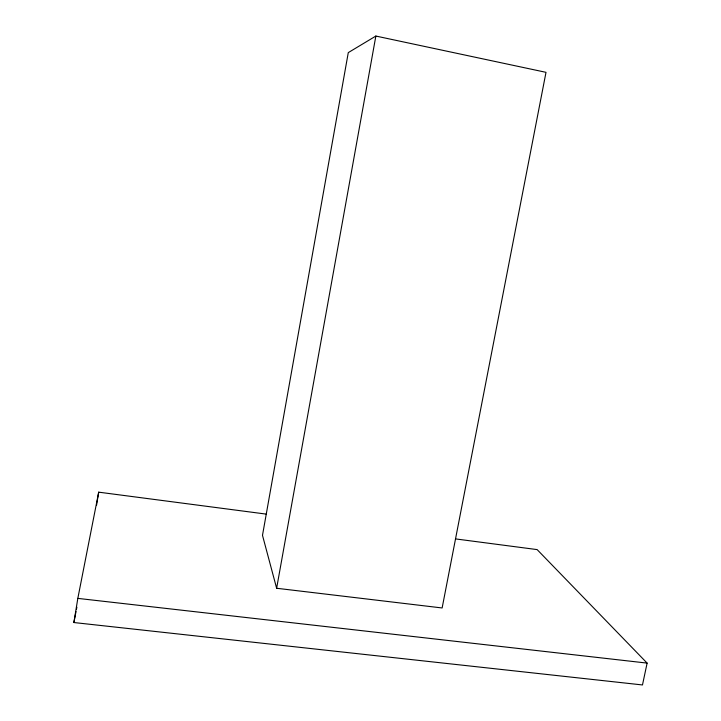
<?xml version="1.0" encoding="UTF-8"?>
<svg xmlns="http://www.w3.org/2000/svg" width="721" height="721" viewBox="0 0 721 721"><rect width="100%" height="100%" fill="white"/><g stroke="black" fill="none" stroke-linecap="round" stroke-linejoin="round"><path stroke-width="1.08" d="M455.699 538.929L537.136 549.6L647.116 663.104L642.483 684.95L73.884 622.538L77.823 598.385L98.696 492.164L266.04 514.082M96.569 505.16L98.696 492.164M276.63 588.264L375.857 36.05L546.004 72.334L442.135 607.965L276.63 588.264L262.489 535.333L348.279 52.615L375.857 36.05M73.884 622.538L76.02 611.561M76.444 609.371L76.877 607.172M77.823 598.385L647.116 663.104"/></g></svg>
